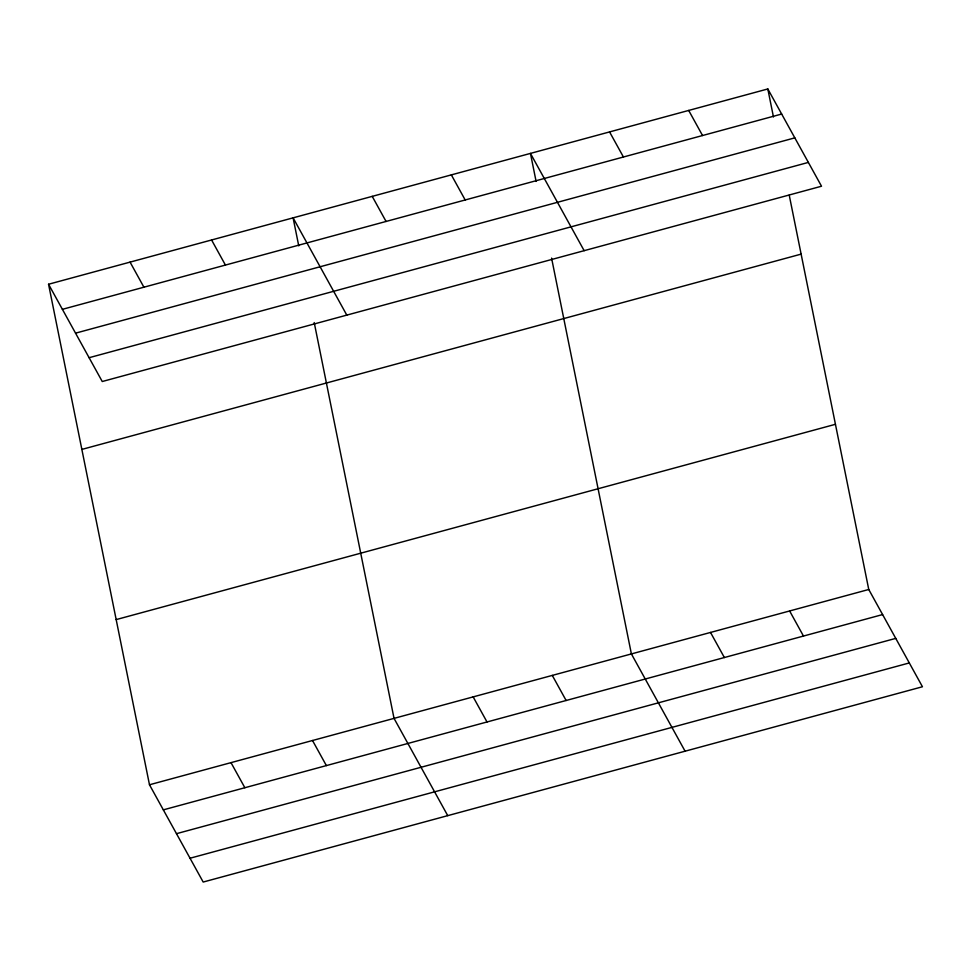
<?xml version="1.0" encoding="UTF-8"?>
<svg xmlns="http://www.w3.org/2000/svg" width="971" height="971" viewBox="0 0 971 971"><rect width="100%" height="100%" fill="white"/><g stroke="black" fill="none" stroke-linecap="round" stroke-linejoin="round"><path stroke-width="1.46" d="M48.55 284.248L767.818 88.956L821.515 186.226L102.246 381.518L48.55 284.248L149.485 784.774L203.182 882.044L922.45 686.752L868.754 589.482L789.229 195.135M62.399 309.336L781.667 114.044M75.556 333.162L794.812 137.87M89.101 357.704L808.358 162.412M81.855 449.415L801.124 254.123M116.18 619.595L835.436 424.303M149.485 784.774L868.754 589.482M163.334 809.863L882.603 614.57M176.491 833.676L895.748 638.384M190.037 858.23L909.305 662.938M688.694 110.439L702.543 135.527M609.57 131.922L623.431 157.011M789.629 610.965L803.478 636.054M584.154 250.676L530.457 153.406L536.101 181.419M710.517 632.437L724.366 657.537M451.333 174.877L465.194 199.977M685.089 751.202L631.393 653.92L551.577 258.104M372.221 196.36L386.07 221.461M552.281 675.403L566.129 700.492M346.805 315.126L293.096 217.844L298.752 245.869M473.156 696.887L487.005 721.975M211.581 239.983L225.43 265.071M447.74 815.652L394.032 718.37L314.216 322.554M130.065 262.109L143.914 287.21M312.516 740.509L326.377 765.597M231.001 762.636L244.85 787.724M767.818 88.956L773.462 116.969"/></g></svg>
